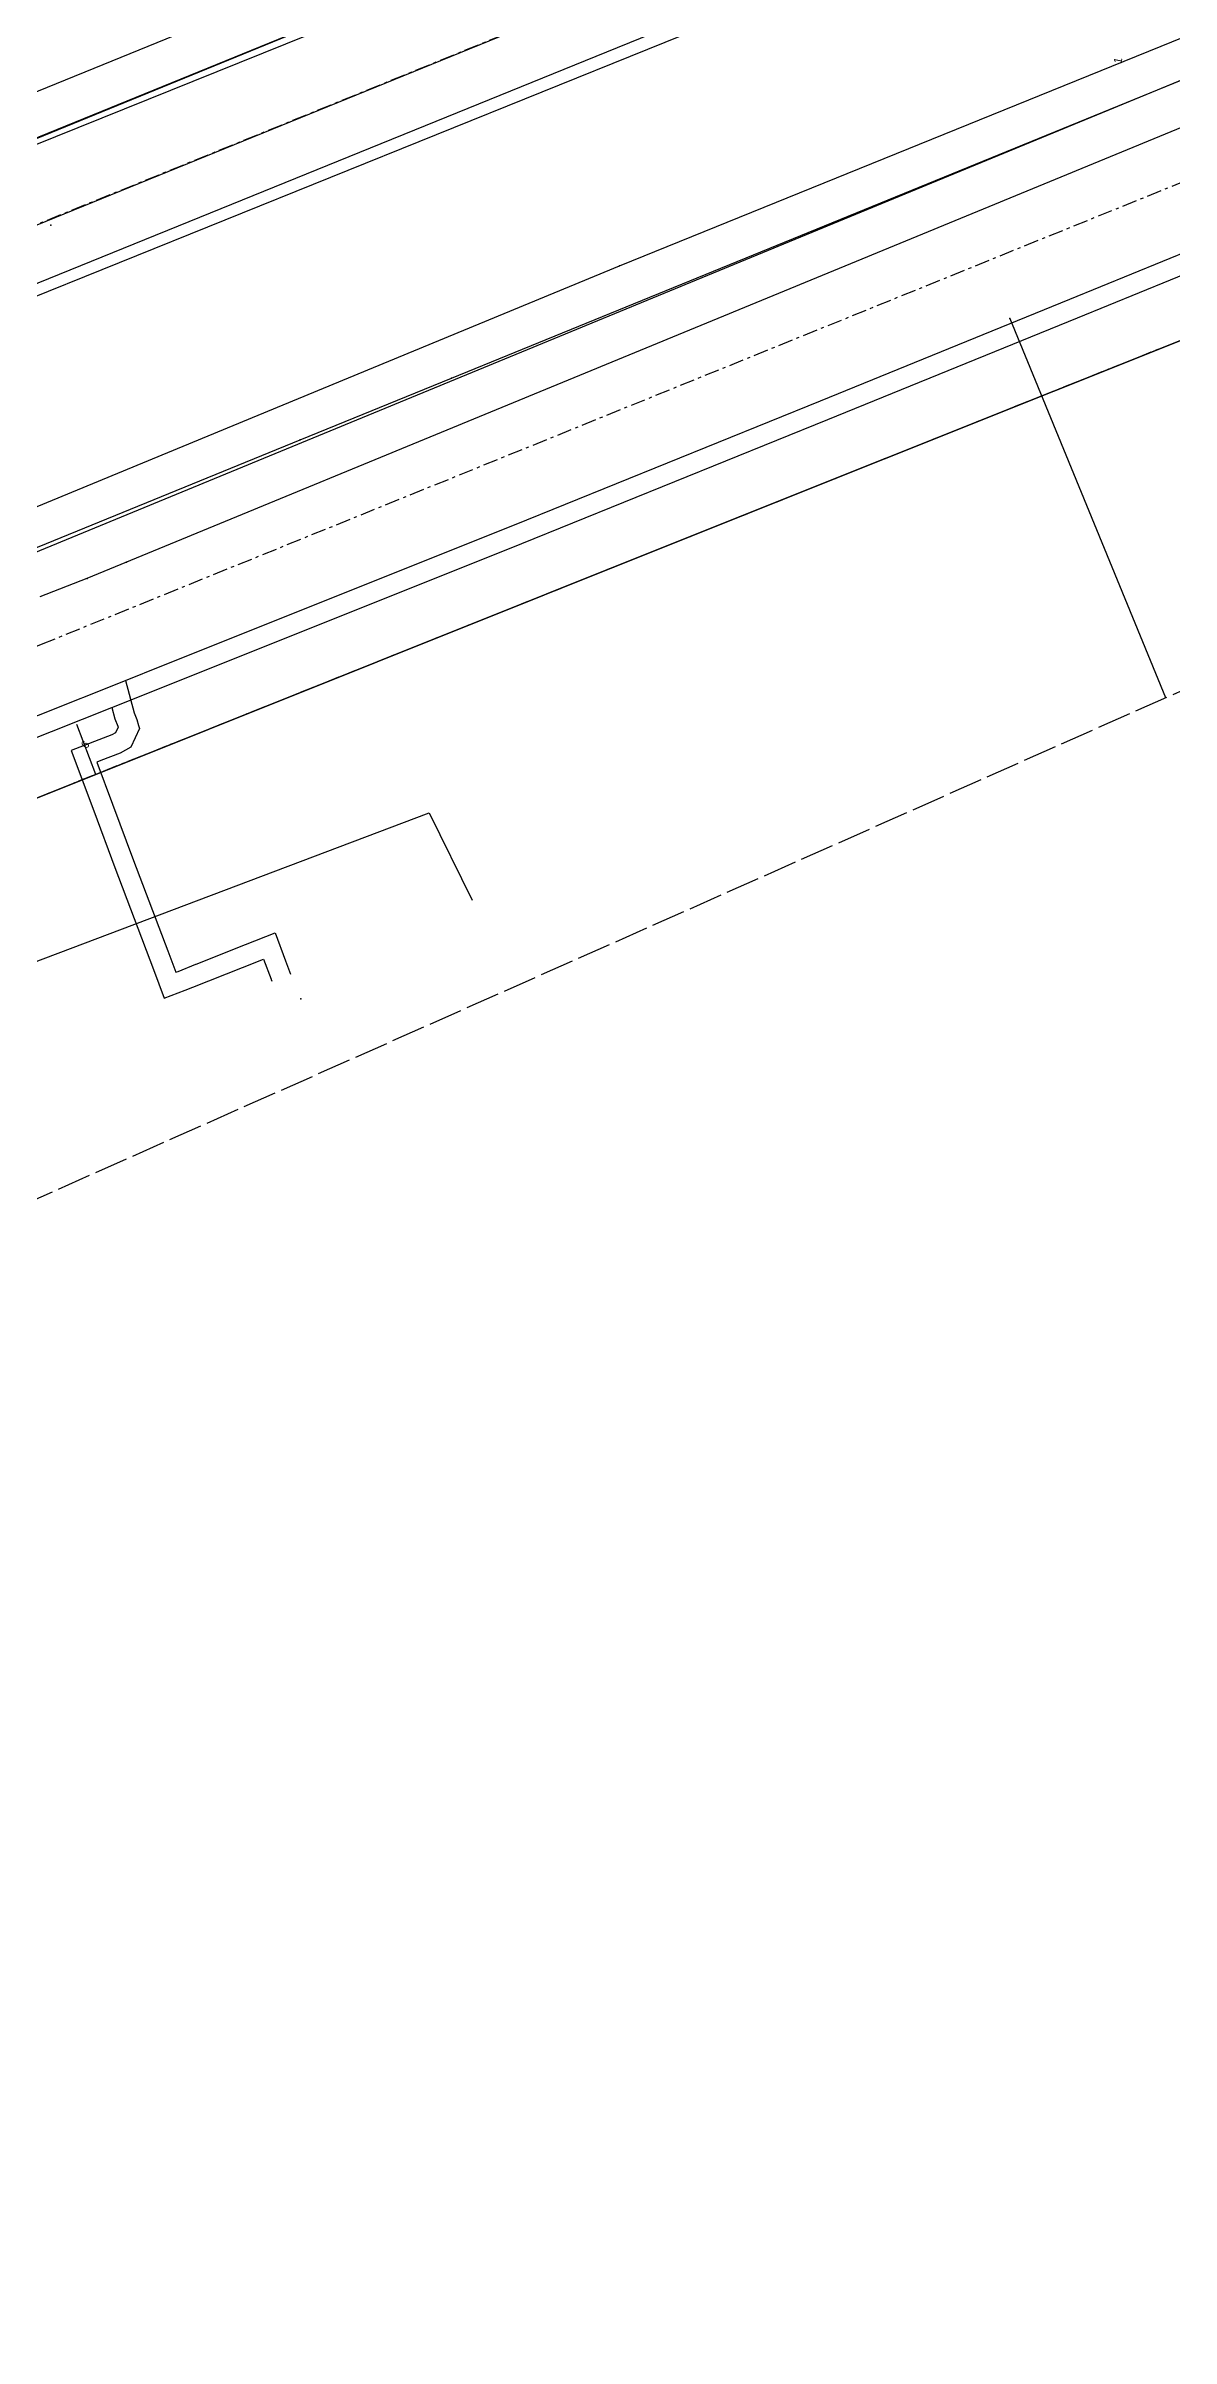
# Model space of a CAD drawing. Header units: metres. Extents: x -529 to 260, y -315 to 217.
# Drawn here: x -104.7 to -62.5, y -195.7 to -109.8 of the extents above; entities that cross this region are included whole.
import ezdxf

# ---------------------------------------------------------------- set-up
doc = ezdxf.new("R2010")
doc.units = ezdxf.units.M
doc.linetypes.add('DASHED', pattern=[1.524, 1.27, -0.254])
doc.linetypes.add('DISUSED', pattern=[0.9943, 0.55, -0.1666, 0.1111, -0.1666])
for name, color, linetype, true_color in [('GM0772_GWA_Appurtenance', 7, 'Continuous', 0xba38a8), ('GM0772_GWA_Rioolleiding', 7, 'Continuous', 0xba38a8), ('KA0000_OVG_Orientatiepolygoon', 7, 'Continuous', 0xff00ff), ('KL1001_WAT_Waterleiding', 7, 'Continuous', 0x0000ff), ('KL1010_DAT_Telecommunicatiekabel', 7, 'Continuous', 0x00ff00), ('KL1011_DAT_ExtraGeometrie', 7, 'Continuous', 0x00ff00), ('KL1031_ELS_Elektriciteitskabel', 7, 'Continuous', 0x960000), ('KL1031_EMS_Elektriciteitskabel', 7, 'Continuous', 0xc80000), ('KL1031_GLD_OlieGasChemicalienPijpleiding', 7, 'Continuous', 0xffaf3c), ('KL1051_DAT_Annotatie', 7, 'Continuous', 0xffffff), ('KL1051_DAT_Appurtenance', 7, 'Continuous', 0x00ff00), ('KL1051_DAT_Kabelbed', 7, 'Continuous', 0x00ff00), ('KL1233_WRM_Appurtenance', 7, 'Continuous', 0x008080), ('KL1233_WRM_ThermischePijpleiding', 7, 'Continuous', 0x008080), ('KL1662_EMS_Annotatie', 7, 'Continuous', 0xffffff), ('KL1662_EMS_Elektriciteitskabel', 7, 'Continuous', 0xc80000)]:
    doc.layers.add(name, color=color, linetype=linetype, true_color=true_color)

msp = doc.modelspace()

# ---------------------------------------------------------------- linework, layer by layer
at = {"layer": 'GM0772_GWA_Appurtenance'}
for p in [(-83.177, -118.073), (-68.53, -120.039)]:
    msp.add_point(p, dxfattribs=at)
at = {"layer": 'GM0772_GWA_Rioolleiding', "linetype": 'CONTINUOUS'}
for points in [[(-83.177, -118.073), (-42.146, -101.423)], [(-121.351, -135.517), (-60.143, -110.297)], [(-123.251, -134.629), (-83.177, -118.073)], [(-68.53, -120.039), (-62.696, -134.255)]]:
    msp.add_lwpolyline(points, dxfattribs=at)
at = {"layer": 'KA0000_OVG_Orientatiepolygoon', "linetype": 'DASHED'}
msp.add_lwpolyline([(212.467, 216.691), (-371.799, 183.859), (-469.178, -314.621), (251.501, 5.16), (212.467, 216.691)], close=True, dxfattribs=at)
at = {"layer": 'KL1001_WAT_Waterleiding', "linetype": 'CONTINUOUS'}
for points in [[(-74.202, -106.752), (-121.758, -125.948), (-129.128, -128.942), (-129.586, -129.117), (-129.75, -129.18)], [(-133.168, -155.126), (-109.523, -145.827), (-90.313, -138.574), (-88.698, -141.845)]]:
    msp.add_lwpolyline(points, dxfattribs=at)
at = {"layer": 'KL1010_DAT_Telecommunicatiekabel', "linetype": 'CONTINUOUS'}
for points in [[(-107.225, -154.015), (-110.238, -146.575), (-118.023, -125.868), (-120.323, -120.239), (-120.07, -119.46), (-116.993, -118.182), (-28.389, -81.909), (-25.435, -80.851), (8.082, -66.412), (8.568, -66.295), (9.08, -66.46), (9.452, -66.638), (9.787, -67.175), (9.903, -67.661), (9.879, -68.161), (9.637, -68.609), (9.241, -68.931), (-1.987, -73.394), (0.786, -80.236), (2.252, -86.774), (2.974, -88.411), (3.244, -89.025), (-0.579, -90.662), (4.702, -104.351)], [(4.7, -104.351), (-0.566, -90.647), (3.257, -89.087), (2.966, -88.405), (2.297, -86.798), (0.804, -80.199), (-1.944, -73.404), (9.235, -68.938), (9.589, -68.621), (9.832, -68.186), (9.902, -67.647), (9.761, -67.128), (9.459, -66.709), (9.057, -66.441), (8.55, -66.332), (8.024, -66.403), (-25.473, -80.819), (-28.393, -81.945), (-116.993, -118.18), (-117.599, -116.701), (-117.983, -115.653), (-117.178, -114.086)], [(-116.993, -118.182), (-28.392, -81.946), (-25.473, -80.819), (8.025, -66.409), (8.555, -66.33), (9.057, -66.445), (9.458, -66.708), (9.766, -67.128), (9.902, -67.649), (9.833, -68.182), (9.595, -68.62), (9.238, -68.937), (-1.943, -73.407), (0.808, -80.197), (2.295, -86.796), (2.968, -88.404)], [(-49.656, -90.653), (-82.42, -104.027), (-117.025, -118.213), (-117.82, -118.537), (-118.428, -117.037), (-124.098, -103.394), (-76.443, -81.449)]]:
    msp.add_lwpolyline(points, dxfattribs=at)
at = {"layer": 'KL1011_DAT_ExtraGeometrie', "linetype": 'CONTINUOUS'}
msp.add_lwpolyline([(-16.975, -75.67), (-16.974, -75.661), (-28.826, -46.39), (-28.836, -46.384), (-134.538, -89.48), (-134.544, -89.49), (-122.607, -118.745), (-122.597, -118.751), (-105.627, -111.785), (-16.976, -75.671), (-16.975, -75.67)], close=True, dxfattribs=at)
at = {"layer": 'KL1031_ELS_Elektriciteitskabel', "linetype": 'DISUSED'}
msp.add_lwpolyline([(-115.417, -136.602), (-104.843, -132.253), (15.234, -83.609), (15.458, -83.536), (15.663, -83.503), (15.852, -83.511), (16.024, -83.559), (16.177, -83.649), (16.314, -83.779), (16.434, -83.95), (16.537, -84.161), (16.843, -84.917)], dxfattribs=at)
at = {"layer": 'KL1031_ELS_Elektriciteitskabel', "linetype": 'CONTINUOUS'}
msp.add_lwpolyline([(-111.203, -116), (-77.596, -102.448)], dxfattribs=at)
at = {"layer": 'KL1031_EMS_Elektriciteitskabel', "linetype": 'CONTINUOUS'}
for points in [[(-116.503, -139.398), (-122.795, -124.57), (-122.839, -124.43), (-122.854, -124.285), (-122.84, -124.14), (-122.798, -123.999), (-122.73, -123.87), (-122.636, -123.758), (-122.523, -123.665), (-122.394, -123.596), (-120.619, -122.874), (-16.635, -80.563), (-13.039, -79.089), (-12.852, -78.99), (-12.689, -78.857), (-12.553, -78.694), (-12.453, -78.508), (-12.391, -78.307), (-12.369, -78.097), (-12.389, -77.887), (-12.45, -77.685), (-22.859, -51.864)], [(-60.473, -120.203), (-104.866, -137.956), (-111.841, -140.698), (-114.057, -141.162), (-121.136, -143.671), (-121.737, -143.878), (-122.027, -143.968), (-122.33, -143.995), (-122.632, -143.956), (-122.917, -143.855), (-123.176, -143.695), (-123.395, -143.484), (-123.563, -143.231), (-123.675, -142.949), (-125.084, -139.179), (-127.98, -132.256), (-130.67, -125.743), (-135.969, -112.802), (-139.118, -104.775)], [(-60.473, -120.203), (-104.866, -137.956), (-111.841, -140.698), (-114.057, -141.162), (-121.136, -143.671), (-121.737, -143.878), (-122.027, -143.968), (-122.33, -143.995), (-122.632, -143.956), (-122.917, -143.855), (-123.176, -143.695), (-123.395, -143.484), (-123.563, -143.231), (-123.675, -142.949), (-125.084, -139.179), (-127.98, -132.256), (-130.67, -125.743), (-135.969, -112.802), (-139.118, -104.775)], [(-60.473, -120.203), (-104.866, -137.956), (-111.841, -140.698), (-114.057, -141.162), (-121.136, -143.671), (-121.737, -143.878), (-122.027, -143.968), (-122.33, -143.995), (-122.632, -143.956), (-122.917, -143.855), (-123.176, -143.695), (-123.395, -143.484), (-123.563, -143.231), (-123.675, -142.949), (-125.084, -139.179), (-127.98, -132.256), (-130.67, -125.743), (-135.969, -112.802), (-139.118, -104.775)], [(-60.473, -120.203), (-104.866, -137.956), (-111.841, -140.698), (-114.057, -141.162), (-121.136, -143.671), (-121.737, -143.878), (-122.027, -143.968), (-122.33, -143.995), (-122.632, -143.956), (-122.917, -143.855), (-123.176, -143.695), (-123.395, -143.484), (-123.563, -143.231), (-123.675, -142.949), (-125.084, -139.179), (-127.98, -132.256), (-130.67, -125.743), (-135.969, -112.802), (-139.118, -104.775)], [(-60.473, -120.203), (-104.866, -137.956), (-111.841, -140.698), (-114.057, -141.162), (-121.136, -143.671), (-121.737, -143.878), (-122.027, -143.968), (-122.33, -143.995), (-122.632, -143.956), (-122.917, -143.855), (-123.176, -143.695), (-123.395, -143.484), (-123.563, -143.231), (-123.675, -142.949), (-125.084, -139.179), (-127.98, -132.256), (-130.67, -125.743), (-135.969, -112.802), (-139.118, -104.775)], [(-60.473, -120.203), (-104.866, -137.956), (-111.841, -140.698), (-114.057, -141.162), (-121.136, -143.671), (-121.737, -143.878), (-122.027, -143.968), (-122.33, -143.995), (-122.632, -143.956), (-122.917, -143.855), (-123.176, -143.695), (-123.395, -143.484), (-123.563, -143.231), (-123.675, -142.949), (-125.084, -139.179), (-127.98, -132.256), (-130.67, -125.743), (-135.969, -112.802), (-139.118, -104.775)], [(-60.473, -120.203), (-104.866, -137.956), (-111.841, -140.698), (-114.057, -141.162), (-121.136, -143.671), (-121.737, -143.878), (-122.027, -143.968), (-122.33, -143.995), (-122.632, -143.956), (-122.917, -143.855), (-123.176, -143.695), (-123.395, -143.484), (-123.563, -143.231), (-123.675, -142.949), (-125.084, -139.179), (-127.98, -132.256), (-130.67, -125.743), (-135.969, -112.802), (-139.118, -104.775)], [(-60.473, -120.203), (-104.866, -137.956), (-111.841, -140.698), (-114.057, -141.162), (-121.136, -143.671), (-121.737, -143.878), (-122.027, -143.968), (-122.33, -143.995), (-122.632, -143.956), (-122.917, -143.855), (-123.176, -143.695), (-123.395, -143.484), (-123.563, -143.231), (-123.675, -142.949), (-125.084, -139.179), (-127.98, -132.256), (-130.67, -125.743), (-135.969, -112.802), (-139.118, -104.775)], [(-60.473, -120.203), (-104.866, -137.956), (-111.841, -140.698), (-114.057, -141.162), (-121.136, -143.671), (-121.737, -143.878), (-122.027, -143.968), (-122.33, -143.995), (-122.632, -143.956), (-122.917, -143.855), (-123.176, -143.695), (-123.395, -143.484), (-123.563, -143.231), (-123.675, -142.949), (-125.084, -139.179), (-127.98, -132.256), (-130.67, -125.743), (-135.969, -112.802), (-139.118, -104.775)], [(-60.473, -120.203), (-104.866, -137.956), (-111.841, -140.698), (-114.057, -141.162), (-121.136, -143.671), (-121.737, -143.878), (-122.027, -143.968), (-122.33, -143.995), (-122.632, -143.956), (-122.917, -143.855), (-123.176, -143.695), (-123.395, -143.484), (-123.563, -143.231), (-123.675, -142.949), (-125.084, -139.179), (-127.98, -132.256), (-130.67, -125.743), (-135.969, -112.802), (-139.118, -104.775)], [(-60.473, -120.203), (-104.866, -137.956), (-111.841, -140.698), (-113.575, -141.426)], [(-60.473, -120.203), (-104.866, -137.956), (-111.841, -140.698), (-113.575, -141.426)], [(-60.473, -120.203), (-104.866, -137.956), (-111.841, -140.698), (-113.575, -141.426)]]:
    msp.add_lwpolyline(points, dxfattribs=at)
at = {"layer": 'KL1031_EMS_Elektriciteitskabel', "linetype": 'DISUSED'}
for points in [[(-16.635, -80.563), (-120.619, -122.874)], [(-15.901, -102.024), (-29.11, -107.644), (-41.916, -112.741), (-60.473, -120.203), (-104.866, -137.956), (-111.841, -140.698), (-114.057, -141.162), (-121.136, -143.671), (-121.737, -143.878), (-122.027, -143.968), (-122.33, -143.995), (-122.632, -143.956), (-122.917, -143.855), (-123.176, -143.695), (-123.395, -143.484), (-123.563, -143.231), (-123.675, -142.949), (-125.084, -139.179), (-127.98, -132.256), (-130.67, -125.743), (-135.969, -112.802), (-139.118, -104.775), (-141.182, -99.366)], [(-60.473, -120.203), (-104.866, -137.956), (-111.841, -140.698), (-114.057, -141.162), (-121.136, -143.671), (-121.737, -143.878), (-122.027, -143.968), (-122.33, -143.995), (-122.632, -143.956), (-122.917, -143.855), (-123.176, -143.695), (-123.395, -143.484), (-123.563, -143.231), (-123.675, -142.949), (-125.084, -139.179), (-127.98, -132.256), (-130.67, -125.743), (-135.969, -112.802), (-139.118, -104.775)]]:
    msp.add_lwpolyline(points, dxfattribs=at)
at = {"layer": 'KL1031_GLD_OlieGasChemicalienPijpleiding', "linetype": 'CONTINUOUS'}
msp.add_lwpolyline([(-142.643, -133.81), (-131.234, -129.294), (-129.302, -128.542), (-121.905, -125.585), (-35.274, -90.394), (-19.162, -83.909), (-18.15, -83.508), (-17.715, -82.92), (-15.295, -77.115), (-24.708, -54.247), (-31.558, -37.168), (-35.245, -28.212), (-36.43, -27), (-39.032, -26.977), (-39.141, 5.874)], dxfattribs=at)
at = {"layer": 'KL1051_DAT_Appurtenance'}
for p in [(-104.498, -116.54), (-89.47, -122.281), (-95.14, -124.595), (-101.653, -129.18), (-103.127, -129.788)]:
    msp.add_point(p, dxfattribs=at)
at = {"layer": 'KL1051_DAT_Kabelbed', "linetype": 'CONTINUOUS'}
for points in [[(-115.471, -117.512), (-114.34, -117.051), (-113.27, -116.616), (-50.016, -90.849), (-47.67, -89.925), (-44.316, -92.048)], [(-117.992, -133.924), (-117.992, -133.924), (-117.04, -133.535), (-107.516, -129.647), (-105.545, -128.843), (-95.14, -124.595), (-89.47, -122.281), (-87.078, -121.304), (-22.205, -94.806)], [(-20.302, -95.65), (-21.64, -96.202), (-103.143, -129.794), (-104.904, -130.481)], [(-95.14, -124.595), (-89.47, -122.281)]]:
    msp.add_lwpolyline(points, dxfattribs=at)
at = {"layer": 'KL1233_WRM_Appurtenance'}
msp.add_point((-95.122, -145.55), dxfattribs=at)
at = {"layer": 'KL1233_WRM_ThermischePijpleiding', "linetype": 'CONTINUOUS'}
for points in [[(-101.696, -133.61), (-100.329, -133.066), (-87.114, -127.78), (-75.638, -123.136), (-66.283, -119.32), (-59.306, -116.473), (-52.1, -113.532), (-44.407, -110.393), (-37.45, -107.553), (-32.332, -105.464), (-31.174, -104.991), (-30.663, -106.282), (-29.321, -109.67), (-28.941, -110.632), (-28.682, -110.536), (-26.45, -109.702)], [(-102.205, -134.619), (-100.051, -133.762), (-86.834, -128.475), (-75.355, -123.831), (-65.999, -120.014), (-59.023, -117.167), (-51.817, -114.227), (-44.123, -111.086), (-37.167, -108.248), (-32.049, -106.159), (-31.592, -105.972), (-31.36, -106.558), (-30.018, -109.947), (-29.367, -111.591), (-28.419, -111.238), (-26.837, -110.649)], [(-113.514, -138.324), (-111.489, -137.507), (-101.696, -133.61)], [(-101.696, -133.61), (-101.374, -134.829), (-101.276, -135.075), (-101.205, -135.296), (-101.194, -135.333), (-101.17, -135.406), (-101.491, -136.117), (-101.896, -136.337), (-102.623, -136.612), (-102.771, -136.669), (-102.179, -138.247), (-101.389, -140.359), (-100.107, -143.749), (-100.105, -143.752), (-99.804, -144.548), (-99.726, -144.519), (-99.053, -144.252), (-99.048, -144.25), (-97.192, -143.514), (-97.19, -143.513), (-96.082, -143.074), (-95.692, -144.116), (-95.502, -144.625)], [(-114.162, -139.394), (-111.21, -138.203), (-102.205, -134.619)], [(-102.205, -134.619), (-102.091, -135.055), (-101.983, -135.328), (-101.972, -135.36), (-102.072, -135.579), (-102.21, -135.655), (-103.736, -136.232), (-102.886, -138.5), (-102.885, -138.502), (-102.091, -140.623), (-100.644, -144.446), (-100.24, -145.515), (-99.455, -145.218), (-99.169, -145.105), (-97.309, -144.368), (-96.516, -144.053), (-96.234, -144.809), (-96.23, -144.817), (-96.204, -144.887)]]:
    msp.add_lwpolyline(points, dxfattribs=at)
at = {"layer": 'KL1662_EMS_Annotatie', "linetype": 'CONTINUOUS'}
msp.add_lwpolyline([(-102.805, -137.132), (-103.517, -135.262)], dxfattribs=at)
at = {"layer": 'KL1662_EMS_Elektriciteitskabel', "linetype": 'CONTINUOUS'}
for points in [[(-113.575, -141.426), (-111.841, -140.698), (-104.866, -137.956), (-79.646, -127.871), (-60.473, -120.203)], [(-113.575, -141.426), (-111.841, -140.698), (-104.866, -137.956), (-79.646, -127.871), (-60.473, -120.203)], [(-113.575, -141.426), (-111.841, -140.698), (-104.866, -137.956), (-79.646, -127.871), (-60.473, -120.203)], [(-60.473, -120.203), (-79.646, -127.871), (-104.866, -137.956)], [(-60.473, -120.203), (-79.646, -127.871), (-104.866, -137.956)], [(-60.473, -120.203), (-79.646, -127.871), (-104.866, -137.956)]]:
    msp.add_lwpolyline(points, dxfattribs=at)

# ---------------------------------------------------------------- texts
at = {"layer": 'KL1051_DAT_Annotatie', "insert": (-64.358, -110.511), "char_height": 0.3, "attachment_point": 7, "rotation": 78.463}
msp.add_mtext('1', dxfattribs=at)
at = {"layer": 'KL1662_EMS_Annotatie', "insert": (-103.161, -136.197), "char_height": 0.3, "attachment_point": 7, "rotation": 50.363}
msp.add_mtext('6', dxfattribs=at)

doc.saveas('drawing.dxf')
